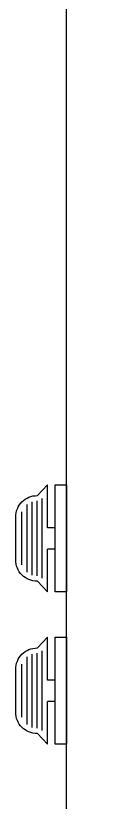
# Model space of a CAD drawing. Header units: millimetres. Extents: x 33350 to 35310, y -217097 to -211540.
# Drawn here: x 34326.13 to 34331.06, y -214251.42 to -214214.69 of the extents above; entities that cross this region are included whole.
import ezdxf

# ---------------------------------------------------------------- set-up
doc = ezdxf.new("R2010")
doc.units = ezdxf.units.MM
doc.header["$LTSCALE"] = 60
doc.header["$MEASUREMENT"] = 0
doc.layers.add('OC-Mutfak_Ekipman', color=252, linetype='Continuous')
doc.layers.add('TEFRIŞ', color=223, linetype='Continuous')

# ---------------------------------------------------------------- blocks, each defined once
blk = doc.blocks.new('ghggfhh')
at = {"color": 7}
blk.add_lwpolyline([(1188.709, 1333.349), (1193.709, 1333.349), (1193.709, 1333.875), (1188.709, 1333.875)], close=True, dxfattribs=at)
for points in [[(1190.709, 1333.349), (1190.709, 1332.995)], [(1191.709, 1333.349), (1191.709, 1332.995)], [(1188.709, 1332.995), (1190.709, 1332.995)], [(1189.35, 1332.74), (1193.067, 1332.74)], [(1191.709, 1332.995), (1193.709, 1332.995)], [(1189.459, 1332.506), (1192.959, 1332.506)], [(1189.497, 1332.272), (1192.921, 1332.272)], [(1189.625, 1332.038), (1192.793, 1332.038)], [(1189.973, 1331.797), (1192.445, 1331.797)]]:
    blk.add_lwpolyline(points, dxfattribs=at)
blk.add_lwpolyline([(1188.709, 1332.995), (1189.209, 1332.53), (1189.209, 1332.509, 0.414214), (1190.209, 1331.509), (1192.209, 1331.509, 0.414214), (1193.209, 1332.509), (1193.209, 1332.53), (1193.709, 1332.995)], format="xyb", dxfattribs=at)
blk = doc.blocks.new('rt45')
at = {"layer": 'OC-Mutfak_Ekipman'}
for p, q in [((33750.69, -214054.092), (33750.69, -214254.092)), ((33750.69, -214059.473), (33750.69, -214064.473))]:
    blk.add_line(p, q, dxfattribs=at)
blk.add_lwpolyline([(33750.69, -214054.092), (33750.69, -214254.092), (33815.69, -214254.092), (33815.69, -214054.092)], close=True, dxfattribs=at)
at = {"layer": 'OC-Mutfak_Ekipman', "rotation": 270}
for p in [(32416.815, -212870.764), (32416.815, -212877.879)]:
    blk.add_blockref('ghggfhh', p, dxfattribs=at)

msp = doc.modelspace()

# ---------------------------------------------------------------- block references
at = {"layer": 'TEFRIŞ', "xscale": -1, "rotation": 180}
msp.add_blockref('rt45', (577.804, -428308.184), dxfattribs=at)

doc.saveas('drawing.dxf')
